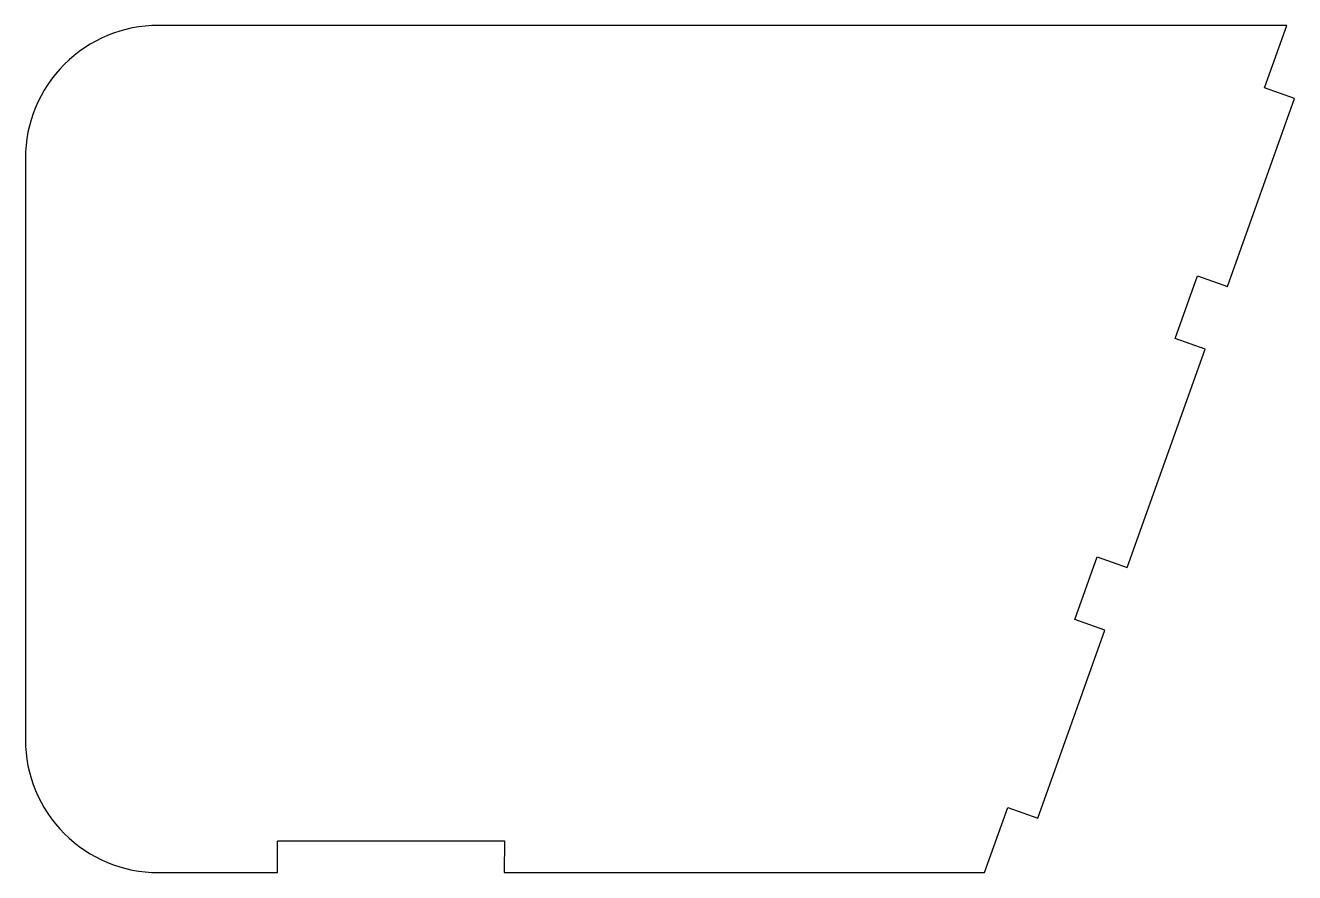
# Model space of a CAD drawing. Header units: millimetres. Extents: x -10 to 85.5, y -63.7 to 0.
import ezdxf

# ---------------------------------------------------------------- set-up
doc = ezdxf.new("R2010")
doc.units = ezdxf.units.MM

msp = doc.modelspace()

# ---------------------------------------------------------------- linework, layer by layer
msp.add_lwpolyline([(26.029, -61.326), (26.001, -63.683), (26.001, -63.703), (62.146, -63.703), (63.896, -58.802), (66.149, -59.606), (71.193, -45.479), (68.94, -44.675), (70.621, -39.966), (72.874, -40.771), (78.741, -24.339), (76.488, -23.534), (78.169, -18.825), (80.422, -19.63), (85.466, -5.503), (83.213, -4.699), (84.891, 0), (0, 0, 0.414214), (-10, -10), (-10, -53.703, 0.414214), (0, -63.703), (8.964, -63.703), (8.964, -61.341), (9, -61.341), (9, -61.326)], format="xyb", close=True)

doc.saveas('drawing.dxf')
